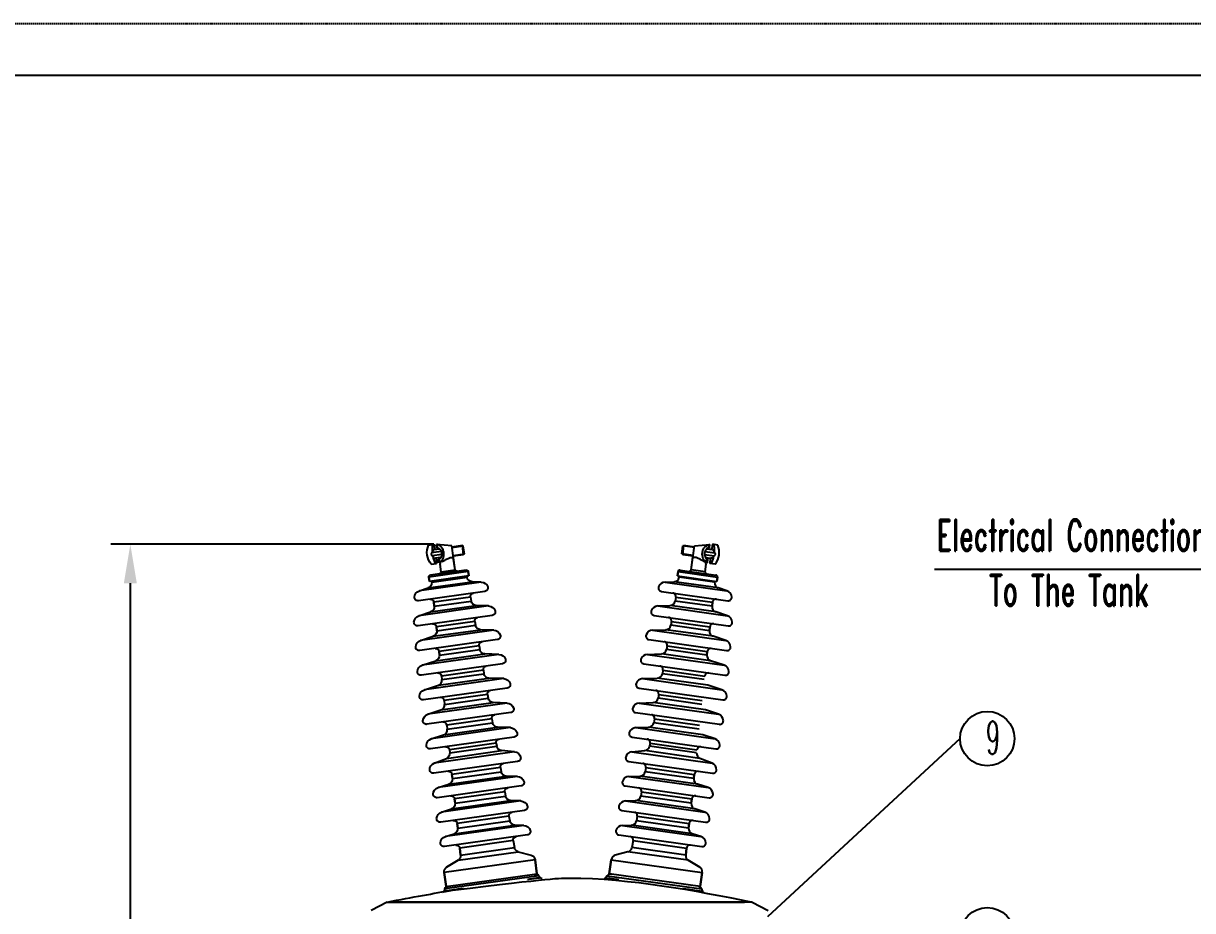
# Model space of a CAD drawing. Extents: x 4438 to 384502, y -178203 to -21188.
# Drawn here: x 377741 to 378640, y -175974 to -175291 of the extents above; entities that cross this region are included whole.
import ezdxf

# ---------------------------------------------------------------- set-up
doc = ezdxf.new("R2010")
doc.units = 0
doc.header["$LTSCALE"] = 8
doc.header["$MEASUREMENT"] = 0
doc.linetypes.add('HIDDEN', pattern=[0.375, 0.25, -0.125])
doc.layers.get('0').update_dxf_attribs({"linetype": 'CONTINUOUS'})
doc.layers.get('DEFPOINTS').update_dxf_attribs({"linetype": 'CONTINUOUS'})
doc.layers.add('PL', color=5, linetype='CONTINUOUS')
doc.styles.add('DFT', font='simplex', dxfattribs={"width": 0.67, "bigfont": 'dft'})
doc.styles.get("Standard").update_dxf_attribs({"font": 'txt.shx', "width": 0.5, "bigfont": 'intecad.shx'})
doc.styles.add('数字与字母', font='romand.shx', dxfattribs={"width": 0.8, "bigfont": 'hztxt.shx'})
doc.dimstyles.new('INTE$0', dxfattribs={"dimscale": 5, "dimtxt": 4, "dimasz": 3, "dimexe": 3, "dimexo": 0, "dimgap": 1, "dimtad": 1, "dimdec": 3, "dimdsep": 46, "dimtxsty": 'DFT', "dimcen": 0, "dimclrd": 3, "dimclre": 3, "dimclrt": 6, "dimadec": 0, "dimazin": 0, "dimtfac": 1, "dimtdec": 3, "dimtix": 1, "dimtmove": 1, "dimatfit": 0, "dimfxl": 1, "dimtolj": 1, "dimtzin": 0, "dimarcsym": 0})

# ---------------------------------------------------------------- blocks, each defined once
blk = doc.blocks.new('*D10')
at = {"color": 3, "lineweight": -2, "transparency": 16777216}
for p, q in [((378056.28, -175692.21), (377807.82, -175692.21)), ((377822.82, -175722.21), (377822.82, -176442.99)), ((378007.26, -176472.99), (377807.82, -176472.99))]:
    blk.add_line(p, q, dxfattribs=at)
at = {"color": 3, "transparency": 16777216}
for points in [[(377817.82, -175722.21), (377827.82, -175722.21), (377822.82, -175692.21)], [(377817.82, -176442.99), (377827.82, -176442.99), (377822.82, -176472.99)]]:
    blk.add_solid(points, dxfattribs=at)
at = {"layer": 'DEFPOINTS', "color": 0, "transparency": 16777216}
for p in [(378056.28, -175692.21), (377822.82, -176472.99), (378007.26, -176472.99)]:
    blk.add_point(p, dxfattribs=at)
at = {"color": 6, "transparency": 16777216, "insert": (377787.82, -176082.6), "char_height": 45, "attachment_point": 5, "rotation": 90, "style": 'DFT'}
blk.add_mtext('\\A1;1170', dxfattribs=at)

msp = doc.modelspace()

# ---------------------------------------------------------------- linework, layer by layer
at = {"color": 1}
for p, q in [((378441.673, -175711.308), (378719.385, -175711.308)), ((378461.365, -175841.772), (378313.042, -175978.889))]:
    msp.add_line(p, q, dxfattribs=at)
at = {"color": 7}
msp.add_lwpolyline([(377063.749, -175331.182), (380177.094, -175331.182), (380177.094, -177841.884), (377063.749, -177841.884)], close=True, dxfattribs=at)
at = {"color": 1}
for centre in [(378482.309, -175841.772), (378482.309, -175992.821)]:
    msp.add_circle(centre, 20.944, dxfattribs=at)
at = {"layer": 'PL', "ltscale": 0.5}
for p, q in [((378052.321, -175692.766), (378056.278, -175692.211)), ((378062.107, -175697.702), (378054.652, -175698.749)), ((378062.448, -175700.123), (378054.992, -175701.17)), ((378056.692, -175696.268), (378060.728, -175695.701)), ((378060.728, -175695.701), (378056.692, -175696.268)), ((378070.158, -175693.349), (378058.347, -175692.263)), ((378058.724, -175694.955), (378058.347, -175692.266)), ((378059.326, -175695.007), (378058.952, -175692.342)), ((378072.754, -175711.844), (378070.158, -175693.349)), ((378072.754, -175711.844), (378070.158, -175693.349)), ((378070.299, -175694.358), (378078.37, -175693.225)), ((378078.37, -175693.225), (378070.299, -175694.358)), ((378070.347, -175694.694), (378079.09, -175693.466)), ((378071.196, -175700.747), (378079.939, -175699.519)), ((378071.243, -175701.083), (378079.314, -175699.95)), ((378079.314, -175699.95), (378071.243, -175701.083)), ((378079.137, -175693.803), (378078.37, -175693.225)), ((378079.314, -175699.95), (378078.37, -175693.225)), ((378079.939, -175699.519), (378079.09, -175693.466)), ((378079.892, -175699.183), (378079.314, -175699.95)), ((378247.278, -175699.519), (378248.128, -175693.466)), ((378256.021, -175700.747), (378247.278, -175699.519)), ((378247.325, -175699.183), (378247.904, -175699.95)), ((378247.904, -175699.95), (378248.848, -175693.225)), ((378255.974, -175701.083), (378247.904, -175699.95)), ((378247.904, -175699.95), (378255.974, -175701.083)), ((378248.081, -175693.803), (378248.848, -175693.225)), ((378256.871, -175694.694), (378248.128, -175693.466)), ((378256.918, -175694.358), (378248.848, -175693.225)), ((378248.848, -175693.225), (378256.918, -175694.358)), ((378254.464, -175711.844), (378257.06, -175693.349)), ((378254.464, -175711.844), (378257.06, -175693.349)), ((378257.06, -175693.349), (378268.871, -175692.263)), ((378264.77, -175700.123), (378272.226, -175701.17)), ((378265.11, -175697.702), (378272.566, -175698.749)), ((378270.525, -175696.268), (378266.49, -175695.701)), ((378266.49, -175695.701), (378270.525, -175696.268)), ((378267.892, -175695.007), (378268.266, -175692.342)), ((378268.493, -175694.955), (378268.871, -175692.266)), ((378274.896, -175692.766), (378270.939, -175692.211)), ((378054.398, -175707.563), (378058.355, -175707.007)), ((378061.672, -175702.427), (378057.637, -175702.993)), ((378060.329, -175706.385), (378059.951, -175703.696)), ((378062.751, -175705.446), (378060.329, -175706.387)), ((378060.889, -175706.145), (378060.515, -175703.48)), ((378061.521, -175707.591), (378061.191, -175707.638)), ((378061.993, -175713.355), (378061.191, -175707.638)), ((378061.993, -175713.355), (378061.191, -175707.638)), ((378061.993, -175713.355), (378061.191, -175707.638)), ((378061.993, -175713.355), (378061.191, -175707.638)), ((378061.521, -175707.591), (378061.299, -175706.01)), ((378071.099, -175702.203), (378071.385, -175702.092)), ((378072.754, -175711.844), (378071.385, -175702.092)), ((378072.754, -175711.844), (378071.385, -175702.092)), ((378254.464, -175711.844), (378255.833, -175702.092)), ((378254.464, -175711.844), (378255.833, -175702.092)), ((378256.119, -175702.203), (378255.833, -175702.092)), ((378264.466, -175705.446), (378266.888, -175706.387)), ((378265.225, -175713.355), (378266.027, -175707.638)), ((378265.225, -175713.355), (378266.027, -175707.638)), ((378265.225, -175713.355), (378266.027, -175707.638)), ((378265.225, -175713.355), (378266.027, -175707.638)), ((378265.546, -175702.427), (378269.581, -175702.993)), ((378265.697, -175707.591), (378265.919, -175706.01)), ((378265.697, -175707.591), (378266.027, -175707.638)), ((378266.328, -175706.145), (378266.702, -175703.48)), ((378266.889, -175706.385), (378267.266, -175703.696)), ((378272.819, -175707.563), (378268.862, -175707.007)), ((378082.884, -175713.165), (378052.619, -175717.414)), ((378082.884, -175713.165), (378052.619, -175717.414)), ((378052.619, -175717.414), (378053.091, -175720.776)), ((378053.091, -175720.776), (378052.619, -175717.414)), ((378052.619, -175717.414), (378053.091, -175720.776)), ((378053.091, -175720.776), (378052.619, -175717.414)), ((378083.356, -175716.528), (378053.091, -175720.776)), ((378083.356, -175716.528), (378053.091, -175720.776)), ((378081.35, -175712.009), (378053.775, -175715.88)), ((378081.35, -175712.009), (378053.775, -175715.88)), ((378054.752, -175721.455), (378081.946, -175717.638)), ((378054.752, -175721.455), (378081.946, -175717.638)), ((378061.993, -175713.355), (378072.754, -175711.844)), ((378061.993, -175713.355), (378072.754, -175711.844)), ((378081.79, -175716.748), (378081.946, -175717.638)), ((378081.946, -175717.638), (378081.79, -175716.748)), ((378081.79, -175716.748), (378081.946, -175717.638)), ((378081.946, -175717.638), (378081.79, -175716.748)), ((378082.884, -175713.165), (378083.356, -175716.528)), ((378083.356, -175716.528), (378082.884, -175713.165)), ((378082.884, -175713.165), (378083.356, -175716.528)), ((378083.356, -175716.528), (378082.884, -175713.165)), ((378244.334, -175713.165), (378243.862, -175716.528)), ((378243.862, -175716.528), (378244.334, -175713.165)), ((378244.334, -175713.165), (378243.862, -175716.528)), ((378243.862, -175716.528), (378244.334, -175713.165)), ((378243.862, -175716.528), (378274.127, -175720.776)), ((378243.862, -175716.528), (378274.127, -175720.776)), ((378244.334, -175713.165), (378274.599, -175717.414)), ((378244.334, -175713.165), (378274.599, -175717.414)), ((378245.428, -175716.748), (378245.272, -175717.638)), ((378245.272, -175717.638), (378245.428, -175716.748)), ((378245.428, -175716.748), (378245.272, -175717.638)), ((378245.272, -175717.638), (378245.428, -175716.748)), ((378272.466, -175721.455), (378245.272, -175717.638)), ((378272.466, -175721.455), (378245.272, -175717.638)), ((378245.868, -175712.009), (378273.443, -175715.88)), ((378245.868, -175712.009), (378273.443, -175715.88)), ((378265.225, -175713.355), (378254.464, -175711.844)), ((378265.225, -175713.355), (378254.464, -175711.844)), ((378274.599, -175717.414), (378274.127, -175720.776)), ((378274.127, -175720.776), (378274.599, -175717.414)), ((378274.599, -175717.414), (378274.127, -175720.776)), ((378274.127, -175720.776), (378274.599, -175717.414)), ((378092.859, -175721.253), (378045.256, -175727.935)), ((378045.256, -175727.935), (378051.958, -175725.759)), ((378051.958, -175725.759), (378085.816, -175721.006)), ((378054.657, -175720.557), (378054.752, -175721.455)), ((378054.752, -175721.455), (378054.657, -175720.557)), ((378054.657, -175720.557), (378054.752, -175721.455)), ((378054.752, -175721.455), (378054.657, -175720.557)), ((378092.859, -175721.253), (378085.816, -175721.006)), ((378092.859, -175721.253), (378085.816, -175721.006)), ((378234.359, -175721.253), (378241.401, -175721.006)), ((378234.359, -175721.253), (378241.401, -175721.006)), ((378234.359, -175721.253), (378281.962, -175727.935)), ((378275.26, -175725.759), (378241.401, -175721.006)), ((378272.561, -175720.557), (378272.466, -175721.455)), ((378272.466, -175721.455), (378272.561, -175720.557)), ((378272.561, -175720.557), (378272.466, -175721.455)), ((378272.466, -175721.455), (378272.561, -175720.557)), ((378281.962, -175727.935), (378275.26, -175725.759)), ((378095.626, -175728.522), (378044.597, -175735.685)), ((378084.625, -175732.903), (378056.379, -175736.868)), ((378056.379, -175736.868), (378056.705, -175739.953)), ((378056.705, -175739.953), (378056.379, -175736.868)), ((378056.705, -175739.953), (378085.161, -175735.958)), ((378084.625, -175732.903), (378085.161, -175735.958)), ((378231.592, -175728.522), (378282.62, -175735.685)), ((378242.593, -175732.903), (378242.057, -175735.958)), ((378270.513, -175739.953), (378242.057, -175735.958)), ((378242.593, -175732.903), (378270.838, -175736.868)), ((378270.838, -175736.868), (378270.513, -175739.953)), ((378270.513, -175739.953), (378270.838, -175736.868)), ((378098.528, -175739.66), (378044.873, -175747.191)), ((378044.873, -175747.191), (378053.911, -175744.256)), ((378053.911, -175744.256), (378089.031, -175739.326)), ((378098.528, -175739.66), (378089.031, -175739.326)), ((378228.689, -175739.66), (378238.186, -175739.326)), ((378228.689, -175739.66), (378282.345, -175747.191)), ((378273.306, -175744.256), (378238.186, -175739.326)), ((378282.345, -175747.191), (378273.306, -175744.256)), ((378101.296, -175746.929), (378044.214, -175754.941)), ((378087.913, -175751.644), (378058.378, -175755.79)), ((378058.69, -175758.75), (378088.428, -175754.576)), ((378087.913, -175751.644), (378088.428, -175754.576)), ((378225.922, -175746.929), (378283.003, -175754.941)), ((378239.304, -175751.644), (378238.79, -175754.576)), ((378268.528, -175758.75), (378238.79, -175754.576)), ((378239.304, -175751.644), (378268.84, -175755.79)), ((378102.517, -175758.302), (378046.171, -175766.212)), ((378046.171, -175766.212), (378055.896, -175763.054)), ((378055.896, -175763.054), (378092.299, -175757.944)), ((378058.378, -175755.79), (378058.69, -175758.75)), ((378058.69, -175758.75), (378058.378, -175755.79)), ((378102.517, -175758.302), (378092.299, -175757.944)), ((378224.701, -175758.302), (378234.919, -175757.944)), ((378224.701, -175758.302), (378281.046, -175766.212)), ((378271.321, -175763.054), (378234.919, -175757.944)), ((378268.84, -175755.79), (378268.528, -175758.75)), ((378268.528, -175758.75), (378268.84, -175755.79)), ((378281.046, -175766.212), (378271.321, -175763.054)), ((378105.284, -175765.571), (378045.513, -175773.962)), ((378091.202, -175770.385), (378060.376, -175774.713)), ((378091.202, -175770.385), (378091.695, -175773.193)), ((378221.934, -175765.571), (378281.705, -175773.962)), ((378236.015, -175770.385), (378235.523, -175773.193)), ((378236.015, -175770.385), (378266.842, -175774.713)), ((378106.506, -175776.945), (378047.47, -175785.232)), ((378047.47, -175785.232), (378057.881, -175781.851)), ((378057.881, -175781.851), (378095.566, -175776.561)), ((378060.376, -175774.713), (378060.675, -175777.548)), ((378060.675, -175777.548), (378060.376, -175774.713)), ((378060.675, -175777.548), (378091.695, -175773.193)), ((378106.506, -175776.945), (378095.566, -175776.561)), ((378220.712, -175776.945), (378231.652, -175776.561)), ((378220.712, -175776.945), (378279.748, -175785.232)), ((378269.336, -175781.851), (378231.652, -175776.561)), ((378266.543, -175777.548), (378235.523, -175773.193)), ((378266.842, -175774.713), (378266.543, -175777.548)), ((378266.543, -175777.548), (378266.842, -175774.713)), ((378279.748, -175785.232), (378269.336, -175781.851)), ((378109.273, -175784.214), (378046.811, -175792.982)), ((378094.491, -175789.126), (378062.374, -175793.635)), ((378094.491, -175789.126), (378094.973, -175791.87)), ((378217.945, -175784.214), (378280.407, -175792.982)), ((378232.727, -175789.126), (378232.245, -175791.87)), ((378232.727, -175789.126), (378264.844, -175793.635)), ((378110.158, -175795.635), (378049.104, -175804.205)), ((378059.873, -175800.708), (378098.843, -175795.238)), ((378062.374, -175793.635), (378062.666, -175796.405)), ((378062.666, -175796.405), (378094.973, -175791.87)), ((378110.158, -175795.635), (378098.843, -175795.238)), ((378217.06, -175795.635), (378228.375, -175795.238)), ((378217.06, -175795.635), (378278.113, -175804.205)), ((378267.345, -175800.708), (378228.375, -175795.238)), ((378264.551, -175796.405), (378232.245, -175791.87)), ((378112.925, -175802.904), (378048.446, -175811.955)), ((378049.104, -175804.205), (378059.873, -175800.708)), ((378097.78, -175807.867), (378064.372, -175812.557)), ((378097.78, -175807.867), (378098.281, -175810.725)), ((378214.293, -175802.904), (378278.772, -175811.955)), ((378229.438, -175807.867), (378228.936, -175810.725)), ((378229.438, -175807.867), (378262.846, -175812.557)), ((378278.113, -175804.205), (378267.345, -175800.708)), ((378112.801, -175814.467), (378051.748, -175823.037)), ((378061.883, -175819.746), (378102.152, -175814.093)), ((378064.372, -175812.557), (378064.677, -175815.442)), ((378064.677, -175815.442), (378098.281, -175810.725)), ((378112.801, -175814.467), (378102.152, -175814.093)), ((378214.416, -175814.467), (378225.066, -175814.093)), ((378214.416, -175814.467), (378275.47, -175823.037)), ((378265.335, -175819.746), (378225.066, -175814.093)), ((378262.541, -175815.442), (378228.936, -175810.725)), ((378115.568, -175821.736), (378051.089, -175830.787)), ((378051.748, -175823.037), (378061.883, -175819.746)), ((378101.069, -175826.608), (378066.37, -175831.479)), ((378101.069, -175826.608), (378101.61, -175829.692)), ((378211.649, -175821.736), (378276.129, -175830.787)), ((378226.149, -175826.608), (378225.608, -175829.692)), ((378226.149, -175826.608), (378260.848, -175831.479)), ((378275.47, -175823.037), (378265.335, -175819.746)), ((378115.408, -175833.332), (378054.436, -175841.891)), ((378063.875, -175838.906), (378105.512, -175833.061)), ((378066.37, -175831.479), (378066.699, -175834.593)), ((378066.699, -175834.593), (378101.61, -175829.692)), ((378115.408, -175833.332), (378105.512, -175833.061)), ((378211.81, -175833.332), (378221.706, -175833.061)), ((378211.81, -175833.332), (378272.782, -175841.891)), ((378263.342, -175838.906), (378221.706, -175833.061)), ((378260.519, -175834.593), (378225.608, -175829.692)), ((378118.205, -175840.568), (378053.739, -175849.618)), ((378054.436, -175841.891), (378063.875, -175838.906)), ((378209.012, -175840.568), (378273.478, -175849.618)), ((378272.782, -175841.891), (378263.342, -175838.906)), ((378118.346, -175851.907), (378056.726, -175860.557)), ((378066.028, -175856.973), (378108.416, -175851.022)), ((378104.357, -175845.349), (378068.368, -175850.401)), ((378068.368, -175850.401), (378068.616, -175852.742)), ((378068.616, -175852.742), (378104.764, -175847.668)), ((378104.357, -175845.349), (378104.764, -175847.668)), ((378118.346, -175851.907), (378108.416, -175851.022)), ((378208.872, -175851.907), (378218.801, -175851.022)), ((378208.872, -175851.907), (378270.492, -175860.557)), ((378261.19, -175856.973), (378218.801, -175851.022)), ((378222.86, -175845.349), (378222.453, -175847.668)), ((378258.602, -175852.742), (378222.453, -175847.668)), ((378222.86, -175845.349), (378258.849, -175850.401)), ((378120.888, -175859.394), (378056.344, -175868.455)), ((378056.726, -175860.557), (378066.028, -175856.973)), ((378206.33, -175859.394), (378270.874, -175868.455)), ((378270.492, -175860.557), (378261.19, -175856.973)), ((378120.732, -175870.961), (378059.678, -175879.532)), ((378067.914, -175876.857), (378112.078, -175870.658)), ((378107.646, -175864.09), (378070.366, -175869.323)), ((378070.366, -175869.323), (378070.708, -175872.554)), ((378070.708, -175872.554), (378070.366, -175869.323)), ((378070.708, -175872.554), (378108.208, -175867.29)), ((378107.646, -175864.09), (378108.208, -175867.29)), ((378120.732, -175870.961), (378112.078, -175870.658)), ((378206.486, -175870.961), (378215.139, -175870.658)), ((378206.486, -175870.961), (378267.539, -175879.532)), ((378259.304, -175876.857), (378215.139, -175870.658)), ((378219.572, -175864.09), (378219.01, -175867.29)), ((378256.51, -175872.554), (378219.01, -175867.29)), ((378219.572, -175864.09), (378256.851, -175869.323)), ((378256.851, -175869.323), (378256.51, -175872.554)), ((378256.51, -175872.554), (378256.851, -175869.323)), ((378123.499, -175878.23), (378059.02, -175887.282)), ((378059.678, -175879.532), (378067.914, -175876.857)), ((378203.719, -175878.23), (378268.198, -175887.282)), ((378267.539, -175879.532), (378259.304, -175876.857)), ((378123.375, -175889.793), (378062.322, -175898.363)), ((378069.924, -175895.894), (378115.387, -175889.513)), ((378110.935, -175882.831), (378072.365, -175888.245)), ((378072.365, -175888.245), (378072.718, -175891.591)), ((378072.718, -175891.591), (378072.365, -175888.245)), ((378072.718, -175891.591), (378111.516, -175886.144)), ((378110.935, -175882.831), (378111.516, -175886.144)), ((378123.375, -175889.793), (378115.387, -175889.513)), ((378203.842, -175889.793), (378211.831, -175889.513)), ((378203.842, -175889.793), (378264.896, -175898.363)), ((378257.294, -175895.894), (378211.831, -175889.513)), ((378216.283, -175882.831), (378215.701, -175886.144)), ((378254.5, -175891.591), (378215.701, -175886.144)), ((378216.283, -175882.831), (378254.853, -175888.245)), ((378254.853, -175888.245), (378254.5, -175891.591)), ((378254.5, -175891.591), (378254.853, -175888.245)), ((378126.142, -175897.062), (378061.663, -175906.113)), ((378062.322, -175898.363), (378069.924, -175895.894)), ((378201.075, -175897.062), (378265.555, -175906.113)), ((378264.896, -175898.363), (378257.294, -175895.894)), ((378114.224, -175901.572), (378074.363, -175907.168)), ((378074.363, -175907.168), (378074.735, -175910.688)), ((378074.735, -175910.688), (378074.363, -175907.168)), ((378074.735, -175910.688), (378114.836, -175905.059)), ((378114.224, -175901.572), (378114.836, -175905.059)), ((378212.994, -175901.572), (378212.382, -175905.059)), ((378252.483, -175910.688), (378212.382, -175905.059)), ((378212.994, -175901.572), (378252.855, -175907.168)), ((378252.855, -175907.168), (378252.483, -175910.688)), ((378252.483, -175910.688), (378252.855, -175907.168)), ((378128.45, -175915.941), (378064.643, -175924.898)), ((378125.683, -175908.672), (378065.302, -175917.148)), ((378065.302, -175917.148), (378071.941, -175914.992)), ((378071.941, -175914.992), (378118.706, -175908.427)), ((378125.683, -175908.672), (378118.706, -175908.427)), ((378198.768, -175915.941), (378262.575, -175924.898)), ((378201.535, -175908.672), (378208.511, -175908.427)), ((378201.535, -175908.672), (378261.916, -175917.148)), ((378255.277, -175914.992), (378208.511, -175908.427)), ((378261.916, -175917.148), (378255.277, -175914.992)), ((378117.513, -175920.313), (378076.361, -175926.09)), ((378076.936, -175931.533), (378118.459, -175925.704)), ((378117.513, -175920.313), (378118.459, -175925.704)), ((378209.705, -175920.313), (378208.759, -175925.704)), ((378250.282, -175931.533), (378208.759, -175925.704)), ((378209.705, -175920.313), (378250.857, -175926.09)), ((378074.994, -175935.447), (378121.403, -175928.932)), ((378076.361, -175926.09), (378076.936, -175931.533)), ((378076.936, -175931.533), (378076.361, -175926.09)), ((378121.403, -175928.932), (378131.286, -175931.619)), ((378205.814, -175928.932), (378195.931, -175931.619)), ((378252.224, -175935.447), (378205.814, -175928.932)), ((378250.857, -175926.09), (378250.282, -175931.533)), ((378250.282, -175931.533), (378250.857, -175926.09)), ((378134.253, -175934.985), (378064.307, -175944.803)), ((378066.232, -175940.751), (378074.994, -175935.447)), ((378074.994, -175935.447), (378066.232, -175940.751)), ((378134.253, -175934.985), (378135.768, -175945.775)), ((378135.768, -175945.775), (378134.253, -175934.985)), ((378192.965, -175934.985), (378191.45, -175945.775)), ((378191.45, -175945.775), (378192.965, -175934.985)), ((378192.965, -175934.985), (378262.911, -175944.803)), ((378260.986, -175940.751), (378252.224, -175935.447)), ((378252.224, -175935.447), (378260.986, -175940.751)), ((378064.307, -175944.803), (378065.822, -175955.593)), ((378065.822, -175955.593), (378064.307, -175944.803)), ((378137.311, -175947.273), (378064.751, -175957.458)), ((378065.822, -175955.593), (378135.768, -175945.775)), ((378137.311, -175947.273), (378138.604, -175948.929)), ((378189.907, -175947.273), (378188.613, -175948.929)), ((378189.907, -175947.273), (378262.467, -175957.458)), ((378261.396, -175955.593), (378191.45, -175945.775)), ((378262.911, -175944.803), (378261.396, -175955.593)), ((378261.396, -175955.593), (378262.911, -175944.803)), ((378064.751, -175957.458), (378063.963, -175959.407)), ((378262.467, -175957.458), (378263.255, -175959.407))]:
    msp.add_line(p, q, dxfattribs=at)
at = {"layer": 'PL', "color": 7, "ltscale": 0.5}
for p, q in [((378020.474, -175967.562), (378008.206, -175973.983)), ((378020.436, -175967.582), (378295.555, -175967.582)), ((378301.394, -175967.582), (378026.276, -175967.582)), ((378301.356, -175967.562), (378313.624, -175973.983))]:
    msp.add_line(p, q, dxfattribs=at)
at = {"layer": 'PL', "color": 1, "linetype": 'HIDDEN', "ltscale": 0.5}
msp.add_lwpolyline([(376864.176, -175291.267), (380217.009, -175291.267), (380217.009, -177881.799), (376864.176, -177881.799)], close=True, dxfattribs=at)
at = {"layer": 'PL', "ltscale": 0.5, "extrusion": (0, 0, -1)}
for centre, major_axis, start_param, end_param in [((378065.391, -175698.476), (-10.682, 9.45), 4.8680935, 5.9707274), ((378053.964, -175717.225), (0.9, 1.017), 3.8486141, 5.4194104), ((378053.964, -175717.225), (0.9, 1.017), 3.8486141, 5.4194104), ((378060.648, -175713.543), (0.9, 1.017), 0.7070215, 2.2778178), ((378060.648, -175713.543), (0.9, 1.017), 0.7070215, 2.2778178), ((378074.099, -175711.655), (0.9, 1.017), 2.2778178, 3.8486141), ((378074.099, -175711.655), (0.9, 1.017), 2.2778178, 3.8486141), ((378081.539, -175713.354), (0.9, 1.017), -0.8637749, 0.7070215), ((378081.539, -175713.354), (0.9, 1.017), -0.8637749, 0.7070215), ((378085.959, -175716.933), (-3.052, 2.7), 4.023147, 5.3851559), ((378085.959, -175716.933), (-3.052, 2.7), 4.023147, 5.3851559), ((378046.934, -175733.103), (3.6, 4.069), 4.0277702, 5.2448775), ((378050.699, -175721.883), (2.7, 3.052), 0.741276, 2.1032849), ((378092.668, -175726.683), (-4.069, 3.6), 0.8815544, 2.0986617), ((378095.248, -175725.832), (1.8, 2.035), 0.5278653, 2.2778178), ((378044.22, -175732.995), (-2.035, 1.8), 3.8486141, 5.5985666), ((378053.678, -175737.153), (1.8, 2.035), -0.8637749, 0.741276), ((378087.3, -175732.434), (-2.035, 1.8), 5.3851559, 6.9902068), ((378089.174, -175735.254), (-3.052, 2.7), 4.023147, 5.3851559), ((378052.653, -175740.381), (2.7, 3.052), 0.741276, 2.1032849), ((378098.338, -175745.089), (-4.069, 3.6), 0.8815544, 2.0986617), ((378100.918, -175744.238), (-2.035, 1.8), 2.0986617, 3.8486141), ((378043.837, -175752.251), (-2.035, 1.8), 3.8486141, 5.5985666), ((378046.551, -175752.359), (3.6, 4.069), 4.0277702, 5.2448775), ((378055.676, -175756.076), (-2.035, 1.8), 0.7070215, 2.3120723), ((378090.589, -175751.175), (1.8, 2.035), 3.8143596, 5.4194104), ((378092.441, -175753.871), (2.7, 3.052), 2.4523507, 3.8143596), ((378054.638, -175759.178), (-3.052, 2.7), 2.3120723, 3.6740812), ((378102.327, -175763.732), (-4.069, 3.6), 0.8815544, 2.0986617), ((378104.906, -175762.881), (1.8, 2.035), 0.5278653, 2.2778178), ((378045.135, -175771.272), (-2.035, 1.8), 3.8486141, 5.5985666), ((378047.85, -175771.379), (-4.069, 3.6), 5.5985666, 6.8156738), ((378057.674, -175774.998), (1.8, 2.035), -0.8637749, 0.741276), ((378093.878, -175769.916), (1.8, 2.035), 3.8143596, 5.4194104), ((378056.623, -175777.975), (2.7, 3.052), 0.741276, 2.1032849), ((378095.709, -175772.489), (2.7, 3.052), 2.4523507, 3.8143596), ((378106.315, -175782.375), (-4.069, 3.6), 0.8815544, 2.0986617), ((378108.895, -175781.524), (-2.035, 1.8), 2.0986617, 3.8486141), ((378046.433, -175790.292), (1.8, 2.035), 2.2778178, 4.0277702), ((378049.148, -175790.4), (3.6, 4.069), 4.0277702, 5.2448775), ((378097.167, -175788.657), (1.8, 2.035), 3.8143596, 5.4194104), ((378059.672, -175793.92), (-2.035, 1.8), 0.7070215, 2.3120723), ((378098.986, -175791.166), (-3.052, 2.7), 4.023147, 5.3851559), ((378109.967, -175801.065), (-4.069, 3.6), 0.8815544, 2.0986617), ((378112.547, -175800.214), (-2.035, 1.8), 2.0986617, 3.8486141), ((378050.783, -175809.373), (3.6, 4.069), 4.0277702, 5.2448775), ((378100.456, -175807.398), (1.8, 2.035), 3.8143596, 5.4194104), ((378048.068, -175809.265), (1.8, 2.035), 2.2778178, 4.0277702), ((378102.295, -175810.021), (-3.052, 2.7), 4.023147, 5.3851559), ((378112.611, -175819.896), (-4.069, 3.6), 0.8815544, 2.0986617), ((378053.426, -175828.204), (-4.069, 3.6), 5.5985666, 6.8156738), ((378103.744, -175826.139), (1.8, 2.035), 3.8143596, 5.4194104), ((378115.191, -175819.045), (1.8, 2.035), 0.5278653, 2.2778178), ((378050.712, -175828.097), (-2.035, 1.8), 3.8486141, 5.5985666), ((378105.623, -175828.988), (-3.052, 2.7), 4.0154676, 5.3851559), ((378115.259, -175838.763), (3.6, 4.069), -0.6969214, 0.5145064), ((378056.074, -175847.071), (3.6, 4.069), 4.0411292, 5.252557), ((378107.033, -175844.88), (-2.035, 1.8), 5.3851559, 6.9902068), ((378117.828, -175837.878), (1.8, 2.035), 0.5145064, 2.2778178), ((378053.362, -175846.927), (-2.035, 1.8), 3.8486141, 5.6119255), ((378065.667, -175850.686), (1.8, 2.035), -0.8637749, 0.741276), ((378064.563, -175853.17), (2.7, 3.052), 0.741276, 2.0495287), ((378108.778, -175846.964), (2.7, 3.052), 2.5061068, 3.8143596), ((378117.864, -175857.318), (-4.069, 3.6), 0.9353105, 2.1891081), ((378058.679, -175865.627), (3.6, 4.069), 3.9373238, 5.1911214), ((378110.322, -175863.621), (1.8, 2.035), 3.8143596, 5.4194104), ((378120.51, -175856.704), (-2.035, 1.8), 2.1891081, 3.8486141), ((378055.966, -175865.764), (1.8, 2.035), 2.2778178, 3.9373238), ((378067.665, -175869.609), (-2.035, 1.8), 0.7070215, 2.3120723), ((378112.221, -175866.585), (-3.052, 2.7), 4.023147, 5.3851559), ((378120.541, -175876.391), (3.6, 4.069), -0.6892419, 0.5278653), ((378061.356, -175884.699), (3.6, 4.069), 4.0277702, 5.2448775), ((378066.655, -175872.982), (-3.052, 2.7), 2.3120723, 3.6740812), ((378113.611, -175882.362), (-2.035, 1.8), 5.3851559, 6.9902068), ((378123.121, -175875.54), (-2.035, 1.8), 2.0986617, 3.8486141), ((378058.642, -175884.591), (1.8, 2.035), 2.2778178, 4.0277702), ((378069.663, -175888.531), (-2.035, 1.8), 0.7070215, 2.3120723), ((378115.53, -175885.44), (-3.052, 2.7), 4.023147, 5.3851559), ((378123.185, -175895.223), (3.6, 4.069), -0.6892419, 0.5278653), ((378064, -175903.531), (-4.069, 3.6), 5.5985666, 6.8156738), ((378068.666, -175892.019), (-3.052, 2.7), 2.3120723, 3.6740812), ((378116.9, -175901.103), (1.8, 2.035), 3.8143596, 5.4194104), ((378125.765, -175894.372), (-2.035, 1.8), 2.0986617, 3.8486141), ((378061.285, -175903.423), (1.8, 2.035), 2.2778178, 4.0277702), ((378071.661, -175907.453), (1.8, 2.035), -0.8637749, 0.741276), ((378118.849, -175904.354), (2.7, 3.052), 2.4523507, 3.8143596), ((378070.682, -175911.116), (-3.052, 2.7), 2.3120723, 3.6740812), ((378125.492, -175914.101), (3.6, 4.069), -0.6892419, 0.5278653), ((378128.072, -175913.25), (1.8, 2.035), 0.5278653, 2.2778178), ((378064.265, -175922.207), (-2.035, 1.8), 3.8486141, 5.5985666), ((378066.98, -175922.315), (3.6, 4.069), 4.0277702, 5.2448775), ((378073.659, -175926.375), (1.8, 2.035), -0.8637749, 0.741276), ((378120.188, -175919.844), (1.8, 2.035), 3.8143596, 5.4194104), ((378122.472, -175925), (-3.052, 2.7), 4.2535059, 5.3851559), ((378072.883, -175931.961), (-3.052, 2.7), 2.3120723, 3.4437223), ((378130.218, -175935.551), (2.7, 3.052), -0.4588831, 0.7070215), ((378068.342, -175944.237), (-3.052, 2.7), 5.4194104, 6.585315), ((378134.634, -175949.363), (2.25, 2.543), -0.8637749, 0.1834227), ((378139.675, -175948.093), (0.9, 1.017), 2.3539046, 3.3249742), ((378062.704, -175958.898), (0.9, 1.017), 1.2306203, 2.20165), ((378067.899, -175958.731), (-2.543, 2.25), 5.9430092, 6.9902068)]:
    msp.add_ellipse(centre, major_axis=major_axis, ratio=1, start_param=start_param, end_param=end_param, dxfattribs=at)
at = {"layer": 'PL', "ltscale": 0.5}
for centre, major_axis, start_param, end_param in [((378261.827, -175698.476), (10.682, 9.45), 4.8680935, 5.9707274), ((378241.258, -175716.933), (3.052, 2.7), 4.023147, 5.3851559), ((378241.258, -175716.933), (3.052, 2.7), 4.023147, 5.3851559), ((378245.679, -175713.354), (-0.9, 1.017), -0.8637749, 0.7070215), ((378245.679, -175713.354), (-0.9, 1.017), -0.8637749, 0.7070215), ((378253.119, -175711.655), (-0.9, 1.017), 2.2778178, 3.8486141), ((378253.119, -175711.655), (-0.9, 1.017), 2.2778178, 3.8486141), ((378266.57, -175713.543), (-0.9, 1.017), 0.7070215, 2.2778178), ((378266.57, -175713.543), (-0.9, 1.017), 0.7070215, 2.2778178), ((378273.254, -175717.225), (-0.9, 1.017), 3.8486141, 5.4194104), ((378273.254, -175717.225), (-0.9, 1.017), 3.8486141, 5.4194104), ((378231.97, -175725.832), (-1.8, 2.035), 0.5278653, 2.2778178), ((378234.55, -175726.683), (4.069, 3.6), 0.8815544, 2.0986617), ((378276.518, -175721.883), (-2.7, 3.052), 0.741276, 2.1032849), ((378280.284, -175733.103), (-3.6, 4.069), 4.0277702, 5.2448775), ((378238.043, -175735.254), (3.052, 2.7), 4.023147, 5.3851559), ((378239.917, -175732.434), (2.035, 1.8), 5.3851559, 6.9902068), ((378273.54, -175737.153), (-1.8, 2.035), -0.8637749, 0.741276), ((378282.998, -175732.995), (2.035, 1.8), 3.8486141, 5.5985666), ((378226.3, -175744.238), (2.035, 1.8), 2.0986617, 3.8486141), ((378228.88, -175745.089), (4.069, 3.6), 0.8815544, 2.0986617), ((378274.565, -175740.381), (-2.7, 3.052), 0.741276, 2.1032849), ((378234.776, -175753.871), (-2.7, 3.052), 2.4523507, 3.8143596), ((378236.629, -175751.175), (-1.8, 2.035), 3.8143596, 5.4194104), ((378271.542, -175756.076), (2.035, 1.8), 0.7070215, 2.3120723), ((378280.667, -175752.359), (-3.6, 4.069), 4.0277702, 5.2448775), ((378283.381, -175752.251), (2.035, 1.8), 3.8486141, 5.5985666), ((378222.311, -175762.881), (-1.8, 2.035), 0.5278653, 2.2778178), ((378224.891, -175763.732), (4.069, 3.6), 0.8815544, 2.0986617), ((378272.58, -175759.178), (3.052, 2.7), 2.3120723, 3.6740812), ((378233.34, -175769.916), (-1.8, 2.035), 3.8143596, 5.4194104), ((378269.544, -175774.998), (-1.8, 2.035), -0.8637749, 0.741276), ((378279.368, -175771.379), (4.069, 3.6), 5.5985666, 6.8156738), ((378282.083, -175771.272), (2.035, 1.8), 3.8486141, 5.5985666), ((378218.323, -175781.524), (2.035, 1.8), 2.0986617, 3.8486141), ((378220.903, -175782.375), (4.069, 3.6), 0.8815544, 2.0986617), ((378231.509, -175772.489), (-2.7, 3.052), 2.4523507, 3.8143596), ((378270.595, -175777.975), (-2.7, 3.052), 0.741276, 2.1032849), ((378230.051, -175788.657), (-1.8, 2.035), 3.8143596, 5.4194104), ((378278.07, -175790.4), (-3.6, 4.069), 4.0277702, 5.2448775), ((378280.784, -175790.292), (-1.8, 2.035), 2.2778178, 4.0277702), ((378059.672, -175793.92), (-2.291, 1.46), 3.8143596, 5.4194104), ((378058.614, -175796.833), (2.191, 3.436), 4.023147, 5.3851559), ((378214.67, -175800.214), (2.035, 1.8), 2.0986617, 3.8486141), ((378217.25, -175801.065), (4.069, 3.6), 0.8815544, 2.0986617), ((378228.232, -175791.166), (3.052, 2.7), 4.023147, 5.3851559), ((378267.545, -175793.92), (2.035, 1.8), 0.7070215, 2.3120723), ((378226.762, -175807.398), (-1.8, 2.035), 3.8143596, 5.4194104), ((378276.435, -175809.373), (-3.6, 4.069), 4.0277702, 5.2448775), ((378061.67, -175812.842), (-2.291, 1.46), 3.8143596, 5.4194104), ((378060.624, -175815.87), (2.191, 3.436), 4.023147, 5.3851559), ((378214.607, -175819.896), (4.069, 3.6), 0.8815544, 2.0986617), ((378224.923, -175810.021), (3.052, 2.7), 4.023147, 5.3851559), ((378279.15, -175809.265), (-1.8, 2.035), 2.2778178, 4.0277702), ((378212.027, -175819.045), (-1.8, 2.035), 0.5278653, 2.2778178), ((378223.473, -175826.139), (-1.8, 2.035), 3.8143596, 5.4194104), ((378273.792, -175828.204), (4.069, 3.6), 5.5985666, 6.8156738), ((378063.669, -175831.764), (-2.291, 1.46), 3.8143596, 5.4194104), ((378062.647, -175835.02), (2.191, 3.436), 4.0154676, 5.3851559), ((378211.958, -175838.763), (-3.6, 4.069), -0.6969214, 0.5145064), ((378221.594, -175828.988), (3.052, 2.7), 4.0154676, 5.3851559), ((378276.506, -175828.097), (2.035, 1.8), 3.8486141, 5.5985666), ((378209.39, -175837.878), (-1.8, 2.035), 0.5145064, 2.2778178), ((378220.185, -175844.88), (2.035, 1.8), 5.3851559, 6.9902068), ((378271.143, -175847.071), (-3.6, 4.069), 4.0411292, 5.252557), ((378209.354, -175857.318), (4.069, 3.6), 0.9353105, 2.1891081), ((378218.44, -175846.964), (-2.7, 3.052), 2.5061068, 3.8143596), ((378262.655, -175853.17), (-2.7, 3.052), 0.741276, 2.0495287), ((378261.551, -175850.686), (-1.8, 2.035), -0.8637749, 0.741276), ((378273.856, -175846.927), (2.035, 1.8), 3.8486141, 5.6119255), ((378206.708, -175856.704), (2.035, 1.8), 2.1891081, 3.8486141), ((378216.896, -175863.621), (-1.8, 2.035), 3.8143596, 5.4194104), ((378268.539, -175865.627), (-3.6, 4.069), 3.9373238, 5.1911214), ((378206.676, -175876.391), (-3.6, 4.069), -0.6892419, 0.5278653), ((378214.997, -175866.585), (3.052, 2.7), 4.023147, 5.3851559), ((378259.553, -175869.609), (2.035, 1.8), 0.7070215, 2.3120723), ((378271.252, -175865.764), (-1.8, 2.035), 2.2778178, 3.9373238), ((378204.097, -175875.54), (2.035, 1.8), 2.0986617, 3.8486141), ((378213.607, -175882.362), (2.035, 1.8), 5.3851559, 6.9902068), ((378260.563, -175872.982), (3.052, 2.7), 2.3120723, 3.6740812), ((378265.861, -175884.699), (-3.6, 4.069), 4.0277702, 5.2448775), ((378204.033, -175895.223), (-3.6, 4.069), -0.6892419, 0.5278653), ((378211.688, -175885.44), (3.052, 2.7), 4.023147, 5.3851559), ((378257.555, -175888.531), (2.035, 1.8), 0.7070215, 2.3120723), ((378268.576, -175884.591), (-1.8, 2.035), 2.2778178, 4.0277702), ((378201.453, -175894.372), (2.035, 1.8), 2.0986617, 3.8486141), ((378210.318, -175901.103), (-1.8, 2.035), 3.8143596, 5.4194104), ((378258.552, -175892.019), (3.052, 2.7), 2.3120723, 3.6740812), ((378263.218, -175903.531), (4.069, 3.6), 5.5985666, 6.8156738), ((378208.369, -175904.354), (-2.7, 3.052), 2.4523507, 3.8143596), ((378255.557, -175907.453), (-1.8, 2.035), -0.8637749, 0.741276), ((378265.932, -175903.423), (-1.8, 2.035), 2.2778178, 4.0277702), ((378199.146, -175913.25), (-1.8, 2.035), 0.5278653, 2.2778178), ((378201.726, -175914.101), (-3.6, 4.069), -0.6892419, 0.5278653), ((378256.536, -175911.116), (3.052, 2.7), 2.3120723, 3.6740812), ((378204.746, -175925), (3.052, 2.7), 4.2535059, 5.3851559), ((378207.029, -175919.844), (-1.8, 2.035), 3.8143596, 5.4194104), ((378253.558, -175926.375), (-1.8, 2.035), -0.8637749, 0.741276), ((378260.238, -175922.315), (-3.6, 4.069), 4.0277702, 5.2448775), ((378262.953, -175922.207), (2.035, 1.8), 3.8486141, 5.5985666), ((378197, -175935.551), (-2.7, 3.052), -0.4588831, 0.7070215), ((378254.334, -175931.961), (3.052, 2.7), 2.3120723, 3.4437223), ((378258.875, -175944.237), (3.052, 2.7), 5.4194104, 6.585315), ((378187.543, -175948.093), (-0.9, 1.017), 2.3539046, 3.3249742), ((378192.583, -175949.363), (-2.25, 2.543), -0.8637749, 0.1834227), ((378259.319, -175958.731), (2.543, 2.25), 5.9430092, 6.9902068), ((378264.514, -175958.898), (-0.9, 1.017), 1.2306203, 2.20165)]:
    msp.add_ellipse(centre, major_axis=major_axis, ratio=1, start_param=start_param, end_param=end_param, dxfattribs=at)
for points, knots in [([(378054.652, -175698.749), (378054.529, -175698.921), (378054.374, -175699.348), (378054.369, -175700.023), (378054.559, -175700.67), (378054.826, -175701.038), (378054.992, -175701.17)], [0, 0, 0, 0, 0.2409175, 0.4999999, 0.7590822, 1, 1, 1, 1]), ([(378055.217, -175698.435), (378055.111, -175698.445), (378054.894, -175698.507), (378054.718, -175698.656), (378054.652, -175698.749)], [0, 0, 0, 0, 0.4811719, 1, 1, 1, 1]), ([(378055.353, -175692.341), (378055.306, -175692.828), (378055.215, -175693.821), (378055.101, -175695.852), (378055.132, -175697.401), (378055.217, -175698.435)], [0, 0, 0, 0, 0.2406742, 0.489773, 1, 1, 1, 1]), ([(378056.692, -175696.268), (378056.497, -175696.295), (378056.095, -175696.46), (378055.632, -175696.958), (378055.322, -175697.642), (378055.233, -175698.162), (378055.217, -175698.435)], [0, 0, 0, 0, 0.2106722, 0.4437356, 0.7081873, 1, 1, 1, 1]), ([(378056.278, -175692.211), (378056.383, -175692.524), (378056.559, -175693.169), (378056.831, -175694.504), (378056.982, -175695.526), (378057.079, -175696.213)], [0, 0, 0, 0, 0.2422486, 0.4903788, 1, 1, 1, 1]), ([(378058.952, -175692.342), (378058.917, -175692.335), (378058.798, -175692.313), (378058.677, -175692.294), (378058.59, -175692.286)], [0, 0, 0, 0, 0.2867231, 1, 1, 1, 1]), ([(378058.724, -175694.954), (378058.703, -175694.955), (378058.892, -175694.952), (378058.913, -175694.957), (378058.976, -175694.959)], [0, 0, 0, 0, 0.2536426, 1, 1, 1, 1]), ([(378060.889, -175706.145), (378061.443, -175705.866), (378062.5, -175705.045), (378063.636, -175703.276), (378064.251, -175701.063), (378064.238, -175698.637), (378063.583, -175696.302), (378062.382, -175694.344), (378060.803, -175692.956), (378059.56, -175692.458), (378058.952, -175692.342)], [0, 0, 0, 0, 0.1073664, 0.2263013, 0.3585143, 0.5, 0.6414857, 0.7736987, 0.8926336, 1, 1, 1, 1]), ([(378059.326, -175695.007), (378059.293, -175695.001), (378059.177, -175694.979), (378059.06, -175694.962), (378058.976, -175694.959)], [0, 0, 0, 0, 0.2859969, 1, 1, 1, 1]), ([(378059.326, -175695.007), (378059.694, -175695.08), (378060.445, -175695.397), (378061.382, -175696.266), (378062.085, -175697.469), (378062.471, -175698.886), (378062.49, -175700.353), (378062.145, -175701.704), (378061.484, -175702.797), (378060.849, -175703.309), (378060.515, -175703.48)], [0, 0, 0, 0, 0.1071953, 0.2265231, 0.3589631, 0.4999993, 0.6410355, 0.773476, 0.8928043, 1, 1, 1, 1]), ([(378266.328, -175706.145), (378265.775, -175705.866), (378264.718, -175705.045), (378263.582, -175703.276), (378262.967, -175701.063), (378262.98, -175698.637), (378263.635, -175696.302), (378264.836, -175694.344), (378266.415, -175692.956), (378267.657, -175692.458), (378268.266, -175692.342)], [0, 0, 0, 0, 0.1073664, 0.2263013, 0.3585143, 0.5, 0.6414857, 0.7736987, 0.8926336, 1, 1, 1, 1]), ([(378267.892, -175695.007), (378267.523, -175695.08), (378266.772, -175695.397), (378265.836, -175696.266), (378265.132, -175697.469), (378264.747, -175698.886), (378264.727, -175700.353), (378265.073, -175701.704), (378265.734, -175702.797), (378266.368, -175703.309), (378266.702, -175703.48)], [0, 0, 0, 0, 0.1071953, 0.2265231, 0.3589631, 0.4999993, 0.6410355, 0.773476, 0.8928043, 1, 1, 1, 1]), ([(378267.892, -175695.007), (378267.925, -175695.001), (378268.041, -175694.979), (378268.158, -175694.962), (378268.242, -175694.959)], [0, 0, 0, 0, 0.2859969, 1, 1, 1, 1]), ([(378268.493, -175694.954), (378268.515, -175694.955), (378268.326, -175694.952), (378268.304, -175694.957), (378268.242, -175694.959)], [0, 0, 0, 0, 0.2536426, 1, 1, 1, 1]), ([(378268.266, -175692.342), (378268.3, -175692.335), (378268.42, -175692.313), (378268.541, -175692.294), (378268.628, -175692.286)], [0, 0, 0, 0, 0.2867231, 1, 1, 1, 1]), ([(378270.939, -175692.211), (378270.835, -175692.524), (378270.659, -175693.169), (378270.387, -175694.504), (378270.236, -175695.526), (378270.139, -175696.213)], [0, 0, 0, 0, 0.2422486, 0.4903788, 1, 1, 1, 1]), ([(378270.525, -175696.268), (378270.721, -175696.295), (378271.123, -175696.46), (378271.586, -175696.958), (378271.896, -175697.642), (378271.984, -175698.162), (378272.001, -175698.435)], [0, 0, 0, 0, 0.2106722, 0.4437356, 0.7081873, 1, 1, 1, 1]), ([(378271.865, -175692.341), (378271.911, -175692.828), (378272.002, -175693.821), (378272.116, -175695.852), (378272.086, -175697.401), (378272.001, -175698.435)], [0, 0, 0, 0, 0.2406742, 0.489773, 1, 1, 1, 1]), ([(378272.001, -175698.435), (378272.107, -175698.445), (378272.324, -175698.507), (378272.5, -175698.656), (378272.566, -175698.749)], [0, 0, 0, 0, 0.4811719, 1, 1, 1, 1]), ([(378272.566, -175698.749), (378272.689, -175698.921), (378272.844, -175699.348), (378272.849, -175700.023), (378272.659, -175700.67), (378272.391, -175701.038), (378272.226, -175701.17)], [0, 0, 0, 0, 0.2409175, 0.4999999, 0.7590822, 1, 1, 1, 1]), ([(378054.992, -175701.17), (378055.081, -175701.241), (378055.291, -175701.335), (378055.517, -175701.335), (378055.621, -175701.315)], [0, 0, 0, 0, 0.518828, 1, 1, 1, 1]), ([(378055.621, -175701.315), (378055.712, -175701.574), (378055.941, -175702.05), (378056.427, -175702.622), (378057.009, -175702.973), (378057.441, -175703.021), (378057.637, -175702.993)], [0, 0, 0, 0, 0.2918121, 0.5562639, 0.7893276, 1, 1, 1, 1]), ([(378055.621, -175701.315), (378055.824, -175702.333), (378056.221, -175703.831), (378056.89, -175705.752), (378057.251, -175706.681), (378057.43, -175707.137)], [0, 0, 0, 0, 0.510227, 0.7593258, 1, 1, 1, 1]), ([(378058.023, -175702.939), (378058.119, -175703.626), (378058.255, -175704.65), (378058.361, -175706.008), (378058.37, -175706.677), (378058.355, -175707.007)], [0, 0, 0, 0, 0.5096212, 0.7577514, 1, 1, 1, 1]), ([(378060.192, -175703.622), (378060.133, -175703.642), (378060.113, -175703.652), (378059.931, -175703.701), (378059.952, -175703.697)], [0, 0, 0, 0, 0.7463566, 1, 1, 1, 1]), ([(378060.515, -175703.48), (378060.485, -175703.495), (378060.38, -175703.548), (378060.272, -175703.596), (378060.192, -175703.622)], [0, 0, 0, 0, 0.2859969, 1, 1, 1, 1]), ([(378060.889, -175706.145), (378060.858, -175706.161), (378060.749, -175706.215), (378060.638, -175706.267), (378060.557, -175706.299)], [0, 0, 0, 0, 0.2867231, 1, 1, 1, 1]), ([(378062.751, -175705.446), (378063.107, -175705.308), (378063.835, -175704.942), (378065.319, -175704.082), (378066.847, -175703.189), (378068.454, -175702.595), (378069.536, -175702.379), (378070.32, -175702.324), (378070.816, -175702.276), (378071.017, -175702.235), (378071.099, -175702.203)], [0, 0, 0, 0, 0.1264448, 0.2689954, 0.568909, 0.710537, 0.8344232, 0.9329724, 0.9706908, 1, 1, 1, 1]), ([(378264.466, -175705.446), (378264.111, -175705.308), (378263.383, -175704.942), (378261.899, -175704.082), (378260.371, -175703.189), (378258.764, -175702.595), (378257.682, -175702.379), (378256.898, -175702.324), (378256.401, -175702.276), (378256.201, -175702.235), (378256.119, -175702.203)], [0, 0, 0, 0, 0.1264448, 0.2689954, 0.568909, 0.710537, 0.8344232, 0.9329724, 0.9706908, 1, 1, 1, 1]), ([(378266.328, -175706.145), (378266.36, -175706.161), (378266.469, -175706.215), (378266.579, -175706.267), (378266.661, -175706.299)], [0, 0, 0, 0, 0.2867231, 1, 1, 1, 1]), ([(378266.702, -175703.48), (378266.732, -175703.495), (378266.838, -175703.548), (378266.946, -175703.596), (378267.026, -175703.622)], [0, 0, 0, 0, 0.2859969, 1, 1, 1, 1]), ([(378267.026, -175703.622), (378267.085, -175703.642), (378267.104, -175703.652), (378267.287, -175703.701), (378267.266, -175703.697)], [0, 0, 0, 0, 0.7463566, 1, 1, 1, 1]), ([(378269.195, -175702.939), (378269.099, -175703.626), (378268.962, -175704.65), (378268.857, -175706.008), (378268.848, -175706.677), (378268.862, -175707.007)], [0, 0, 0, 0, 0.5096212, 0.7577514, 1, 1, 1, 1]), ([(378271.597, -175701.315), (378271.505, -175701.574), (378271.277, -175702.05), (378270.791, -175702.622), (378270.209, -175702.973), (378269.777, -175703.021), (378269.581, -175702.993)], [0, 0, 0, 0, 0.2918121, 0.5562639, 0.7893276, 1, 1, 1, 1]), ([(378271.597, -175701.315), (378271.394, -175702.333), (378270.996, -175703.831), (378270.327, -175705.752), (378269.967, -175706.681), (378269.788, -175707.137)], [0, 0, 0, 0, 0.510227, 0.7593258, 1, 1, 1, 1]), ([(378272.226, -175701.17), (378272.137, -175701.241), (378271.927, -175701.335), (378271.701, -175701.335), (378271.597, -175701.315)], [0, 0, 0, 0, 0.518828, 1, 1, 1, 1]), ([(378138.604, -175948.929), (378138.545, -175948.916), (378138.303, -175949), (378137.769, -175949.023), (378136.878, -175949.172), (378135.646, -175949.327), (378134.082, -175949.544), (378131.631, -175949.875), (378129.704, -175950.137), (378128.405, -175950.314)], [0, 0, 0, 0, 0.00241466, 0.00962313, 0.02156634, 0.03812076, 0.05913164, 0.08438846, 0.13656536, 0.13656536, 0.13656536, 0.13656536]), ([(378188.613, -175948.929), (378188.673, -175948.916), (378188.914, -175949), (378189.449, -175949.023), (378190.339, -175949.172), (378191.571, -175949.327), (378193.136, -175949.544), (378195.586, -175949.875), (378197.514, -175950.137), (378198.813, -175950.314)], [0, 0, 0, 0, 0.00241466, 0.00962313, 0.02156634, 0.03812076, 0.05913164, 0.08438846, 0.13656536, 0.13656536, 0.13656536, 0.13656536]), ([(378079.227, -175957.159), (378077.781, -175957.367), (378074.789, -175957.8), (378071.17, -175958.329), (378068.476, -175958.73), (378066.914, -175958.958), (378065.689, -175959.156), (378064.791, -175959.26), (378064.274, -175959.394), (378064.015, -175959.376), (378063.963, -175959.407)], [0.79530025, 0.79530025, 0.79530025, 0.79530025, 0.85346226, 0.91563046, 0.94086858, 0.96186877, 0.97842422, 0.99037019, 0.99758646, 1, 1, 1, 1]), ([(378247.99, -175957.159), (378249.437, -175957.367), (378252.429, -175957.8), (378256.048, -175958.329), (378258.742, -175958.73), (378260.304, -175958.958), (378261.529, -175959.156), (378262.427, -175959.26), (378262.944, -175959.394), (378263.203, -175959.376), (378263.255, -175959.407)], [0.79530025, 0.79530025, 0.79530025, 0.79530025, 0.85346226, 0.91563046, 0.94086858, 0.96186877, 0.97842422, 0.99037019, 0.99758646, 1, 1, 1, 1])]:
    msp.add_open_spline(points, degree=3, knots=knots, dxfattribs=at)
at = {"layer": 'PL', "color": 7, "ltscale": 0.5}
msp.add_open_spline([(378070.854, -175958.401), (378147.277, -175949.174), (378201.823, -175948.058), (378256.039, -175958.447), (378301.394, -175967.582)], degree=3, knots=[198.6623636, 198.6623636, 198.6623636, 198.6623636, 232.0065672, 470.6997857, 470.6997857, 470.6997857, 470.6997857], dxfattribs=at)
msp.add_open_spline([(378020.474, -175967.562), (378040.017, -175963.839), (378056.57, -175960.826), (378070.854, -175958.401)], degree=3, dxfattribs=at)

# ---------------------------------------------------------------- texts
at = {"color": 3, "linetype": 'Continuous', "insert": (378492.132, -175828.391), "char_height": 25.309, "width": 20.24686, "attachment_point": 3, "line_spacing_factor": 0.9}
msp.add_mtext('9', dxfattribs=at)
at = {"layer": 'PL', "color": 7, "ltscale": 0.5, "style": '数字与字母', "width": 0.6}
for s, p in [('Electrical Connection Of The Cover', (378443.344, -175697.339)), ('To The Tank', (378483.609, -175739.478))]:
    msp.add_text(s, height=24.1034, dxfattribs=at).set_placement(p)

# ---------------------------------------------------------------- dimensions: what is measured, and where the dimension line sits
at = {"color": 1}
dim = msp.add_linear_dim(base=(377822.823, -176472.988), p1=(378056.278, -175692.211), p2=(378007.256, -176472.988), angle=90, text='1170', dimstyle='INTE$0', override={"dimtxt": 9, "dimasz": 6, "dimgap": 2.5, "dimdec": 2, "dimtdec": 2}, dxfattribs=at)
dim.commit()
dim.dimension.update_dxf_attribs({"geometry": '*D10', "text_midpoint": (377787.823, -176082.599)})

doc.saveas('drawing.dxf')
